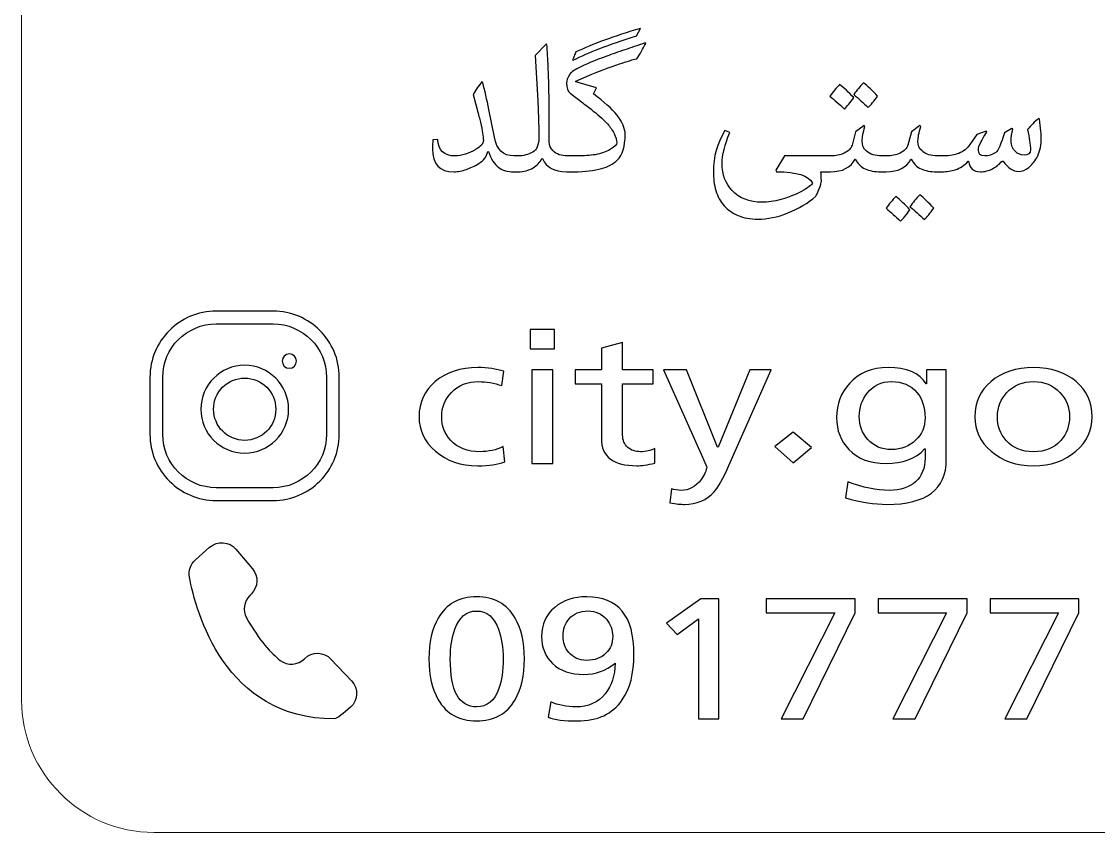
# Model space of a CAD drawing. Header units: millimetres. Extents: x -25.1 to 24.9, y -25.1 to 24.9.
# Drawn here: x -25.09 to 5.41, y -25.13 to -2.17 of the extents above; entities that cross this region are included whole.
import ezdxf

# ---------------------------------------------------------------- set-up
doc = ezdxf.new("R2010")
doc.units = ezdxf.units.MM
doc.header["$MEASUREMENT"] = 0
doc.layers.add('Layer 1', color=7, linetype='Continuous')

msp = doc.modelspace()

# ---------------------------------------------------------------- linework, layer by layer
at = {"layer": 'Layer 1', "color": 250, "lineweight": 18}
msp.add_open_spline([(-21.3408, 24.8714), (-21.3408, 24.8714), (21.1592, 24.8714), (21.1592, 24.8714), (23.2246, 24.8714), (24.9092, 23.1868), (24.9092, 21.1214), (24.9092, 21.1214), (24.9092, -21.3786), (24.9092, -21.3786), (24.9092, -23.444), (23.2246, -25.1286), (21.1592, -25.1286), (21.1592, -25.1286), (-21.3408, -25.1286), (-21.3408, -25.1286), (-23.4062, -25.1286), (-25.0908, -23.444), (-25.0908, -21.3786), (-25.0908, -21.3786), (-25.0908, 21.1214), (-25.0908, 21.1214), (-25.0908, 23.1868), (-23.4062, 24.8714), (-21.3408, 24.8714)], degree=3, knots=[0, 0, 0, 0, 0.125, 0.125, 0.125, 0.25, 0.25, 0.25, 0.375, 0.375, 0.375, 0.5, 0.5, 0.5, 0.625, 0.625, 0.625, 0.75, 0.75, 0.75, 0.875, 0.875, 0.875, 1, 1, 1, 1], dxfattribs=at)
at = {"layer": 'Layer 1', "color": 250}
for points, knots in [([(-9.4826, -3.255), (-9.4802, -3.2457), (-9.4764, -3.2362), (-9.4721, -3.2269), (-9.4721, -3.2269), (-9.4508, -3.1744), (-9.4508, -3.1744), (-9.4489, -3.1629), (-9.4452, -3.1531), (-9.4404, -3.1464), (-9.4239, -3.1019), (-9.4076, -3.0634), (-9.3912, -3.0305), (-8.9197, -2.8065), (-8.3112, -2.5831), (-7.5659, -2.3615), (-7.5659, -2.3615), (-7.5591, -2.3682), (-7.5591, -2.3682), (-7.5591, -2.3682), (-7.6782, -2.5751), (-7.6782, -2.5751), (-8.0847, -2.7062), (-8.4229, -2.8229), (-8.6943, -2.9255), (-8.9931, -3.0377), (-9.2501, -3.1496), (-9.4649, -3.2622), (-9.4649, -3.2622), (-9.4826, -3.255), (-9.4826, -3.255)], [0, 0, 0, 0, 0.1, 0.1, 0.1, 0.2, 0.2, 0.2, 0.3, 0.3, 0.3, 0.4, 0.4, 0.4, 0.5, 0.5, 0.5, 0.6, 0.6, 0.6, 0.7, 0.7, 0.7, 0.8, 0.8, 0.8, 0.9, 0.9, 0.9, 1, 1, 1, 1]), ([(-7.4119, -2.7889), (-7.4561, -2.8705), (-7.4957, -2.9419), (-7.5311, -3.0025), (-7.5754, -3.0817), (-7.6201, -3.1544), (-7.6641, -3.2197), (-7.8486, -3.2667), (-8.0369, -3.324), (-8.2282, -3.3917), (-8.5951, -3.52), (-8.9839, -3.6742), (-9.3947, -3.854), (-9.3947, -3.854), (-9.3947, -3.8789), (-9.3947, -3.8789), (-9.3947, -3.8789), (-8.8098, -4.0431), (-8.8098, -4.0431), (-8.8098, -4.0431), (-8.8939, -4.2151), (-8.8939, -4.2151), (-8.5926, -4.4392), (-8.3709, -4.6389), (-8.2282, -4.8141), (-8.0738, -5.0077), (-7.9968, -5.1937), (-7.9968, -5.3709), (-7.9968, -5.7025), (-8.0706, -5.9445), (-8.2177, -6.0965), (-8.3368, -6.2016), (-8.4864, -6.2797), (-8.6659, -6.331), (-8.8719, -6.3919), (-9.1298, -6.422), (-9.4404, -6.422), (-9.4404, -6.422), (-9.5807, -6.422), (-9.5807, -6.422), (-9.5807, -6.422), (-9.5808, -6.422), (-9.5808, -6.422), (-9.5808, -6.422), (-9.5808, -6.4221), (-9.5808, -6.4221), (-9.5808, -6.4221), (-9.6542, -6.4221), (-9.6542, -6.4221), (-10.0022, -6.4221), (-10.2302, -6.2986), (-10.3377, -6.0505), (-10.3377, -6.0505), (-10.3513, -6.0505), (-10.3513, -6.0505), (-10.4099, -6.1582), (-10.4939, -6.2449), (-10.6039, -6.3102), (-10.7253, -6.3847), (-10.8664, -6.4221), (-11.0277, -6.4221), (-11.0277, -6.4221), (-11.0873, -6.4221), (-11.0873, -6.4221), (-11.0873, -6.4221), (-11.0913, -6.4221), (-11.0913, -6.4221), (-11.0913, -6.4221), (-11.1538, -6.4221), (-11.1538, -6.4221), (-11.3242, -6.4221), (-11.4657, -6.3812), (-11.5779, -6.2995), (-11.7063, -6.2085), (-11.8032, -6.059), (-11.8686, -5.8509), (-11.8686, -5.8509), (-11.8863, -5.8509), (-11.8863, -5.8509), (-11.9163, -5.9912), (-12.0004, -6.1035), (-12.1384, -6.1872), (-12.2623, -6.2622), (-12.3789, -6.3184), (-12.4888, -6.3556), (-12.6127, -6.3997), (-12.7304, -6.4221), (-12.8423, -6.4221), (-13.2489, -6.4221), (-13.4521, -6.2061), (-13.4521, -5.774), (-13.4521, -5.6877), (-13.4489, -5.6011), (-13.4416, -5.5145), (-13.4416, -5.5145), (-13.3049, -5.5042), (-13.3049, -5.5042), (-13.2909, -5.8172), (-13.1262, -5.9736), (-12.8111, -5.9736), (-12.7226, -5.9736), (-12.6242, -5.9564), (-12.5168, -5.9211), (-12.4211, -5.891), (-12.3288, -5.8497), (-12.2398, -5.7984), (-12.0883, -5.7122), (-12.0121, -5.6249), (-12.0121, -5.5357), (-12.0121, -5.4284), (-12.0402, -5.2567), (-12.0963, -5.0206), (-12.1196, -4.9205), (-12.1501, -4.7986), (-12.1873, -4.6562), (-12.1873, -4.6562), (-12.3032, -4.2326), (-12.3032, -4.2326), (-12.3032, -4.2326), (-12.1837, -4.0466), (-12.1837, -4.0466), (-12.1372, -3.9764), (-12.0939, -3.9182), (-12.0542, -3.8717), (-12.0542, -3.8717), (-12.0329, -3.8857), (-12.0329, -3.8857), (-11.9724, -4.1215), (-11.9131, -4.3792), (-11.8546, -4.6599), (-11.8546, -4.6599), (-11.7002, -5.4449), (-11.7002, -5.4449), (-11.6373, -5.7971), (-11.4528, -5.9736), (-11.1466, -5.9736), (-11.1466, -5.9736), (-11.0991, -5.9736), (-11.0991, -5.9736), (-11.0991, -5.9736), (-11.0952, -5.9736), (-11.0952, -5.9736), (-11.0952, -5.9736), (-11.0873, -5.9735), (-11.0873, -5.9735), (-11.0873, -5.9735), (-11.0172, -5.9735), (-11.0172, -5.9735), (-10.8793, -5.9735), (-10.7438, -5.9374), (-10.6107, -5.8649), (-10.4989, -5.8019), (-10.4427, -5.662), (-10.4427, -5.4447), (-10.4427, -5.2744), (-10.4452, -5.1012), (-10.4496, -4.9264), (-10.4496, -4.9264), (-10.4672, -4.4112), (-10.4672, -4.4112), (-10.4672, -4.4112), (-10.5441, -3.1284), (-10.5441, -3.1284), (-10.5441, -3.1284), (-10.2323, -2.8134), (-10.2323, -2.8134), (-10.2323, -2.8134), (-10.2151, -2.8205), (-10.2151, -2.8205), (-10.1986, -3.019), (-10.1858, -3.2279), (-10.1762, -3.4475), (-10.1669, -3.6484), (-10.1602, -3.8669), (-10.1552, -4.1026), (-10.1504, -4.3086), (-10.1473, -4.5431), (-10.1449, -4.8069), (-10.1449, -4.8069), (-10.1449, -5.5742), (-10.1449, -5.5742), (-10.1449, -5.6749), (-10.1084, -5.7615), (-10.0363, -5.8331), (-9.9452, -5.927), (-9.8086, -5.9735), (-9.6262, -5.9735), (-9.6262, -5.9735), (-9.5924, -5.9735), (-9.5924, -5.9735), (-9.5924, -5.9735), (-9.5886, -5.9735), (-9.5886, -5.9735), (-9.5886, -5.9735), (-9.5807, -5.9734), (-9.5807, -5.9734), (-9.5807, -5.9734), (-9.3599, -5.9734), (-9.3599, -5.9734), (-9.1566, -5.9734), (-8.9851, -5.9622), (-8.8447, -5.9385), (-8.6743, -5.908), (-8.5339, -5.8592), (-8.4242, -5.7915), (-8.2959, -5.712), (-8.2317, -5.6491), (-8.2317, -5.6022), (-8.2317, -5.5276), (-8.2574, -5.4399), (-8.3088, -5.3396), (-8.3577, -5.2462), (-8.4211, -5.1549), (-8.4979, -5.0666), (-8.5798, -4.9752), (-8.7128, -4.8537), (-8.8977, -4.7017), (-8.9794, -4.6365), (-9.0784, -4.5595), (-9.1952, -4.4705), (-9.1952, -4.4705), (-9.5527, -4.2006), (-9.5527, -4.2006), (-9.6204, -4.1494), (-9.6541, -4.05), (-9.6541, -3.9029), (-9.6541, -3.8447), (-9.6273, -3.7697), (-9.5736, -3.6792), (-9.5478, -3.6202), (-9.4604, -3.5525), (-9.3109, -3.4755), (-9.1217, -3.3801), (-8.8564, -3.2702), (-8.5156, -3.1464), (-8.3661, -3.0927), (-8.1957, -3.033), (-8.0041, -2.9676), (-7.8404, -2.9119), (-7.6477, -2.8474), (-7.4261, -2.7752), (-7.4261, -2.7752), (-7.4119, -2.7889), (-7.4119, -2.7889)], [0, 0, 0, 0, 0.0123457, 0.0123457, 0.0123457, 0.0246914, 0.0246914, 0.0246914, 0.037037, 0.037037, 0.037037, 0.0493827, 0.0493827, 0.0493827, 0.0617284, 0.0617284, 0.0617284, 0.0740741, 0.0740741, 0.0740741, 0.0864198, 0.0864198, 0.0864198, 0.0987654, 0.0987654, 0.0987654, 0.1111111, 0.1111111, 0.1111111, 0.1234568, 0.1234568, 0.1234568, 0.1358025, 0.1358025, 0.1358025, 0.1481481, 0.1481481, 0.1481481, 0.1604938, 0.1604938, 0.1604938, 0.1728395, 0.1728395, 0.1728395, 0.1851852, 0.1851852, 0.1851852, 0.1975309, 0.1975309, 0.1975309, 0.2098765, 0.2098765, 0.2098765, 0.2222222, 0.2222222, 0.2222222, 0.2345679, 0.2345679, 0.2345679, 0.2469136, 0.2469136, 0.2469136, 0.2592593, 0.2592593, 0.2592593, 0.2716049, 0.2716049, 0.2716049, 0.2839506, 0.2839506, 0.2839506, 0.2962963, 0.2962963, 0.2962963, 0.308642, 0.308642, 0.308642, 0.3209877, 0.3209877, 0.3209877, 0.3333333, 0.3333333, 0.3333333, 0.345679, 0.345679, 0.345679, 0.3580247, 0.3580247, 0.3580247, 0.3703704, 0.3703704, 0.3703704, 0.382716, 0.382716, 0.382716, 0.3950617, 0.3950617, 0.3950617, 0.4074074, 0.4074074, 0.4074074, 0.4197531, 0.4197531, 0.4197531, 0.4320988, 0.4320988, 0.4320988, 0.4444444, 0.4444444, 0.4444444, 0.4567901, 0.4567901, 0.4567901, 0.4691358, 0.4691358, 0.4691358, 0.4814815, 0.4814815, 0.4814815, 0.4938272, 0.4938272, 0.4938272, 0.5061728, 0.5061728, 0.5061728, 0.5185185, 0.5185185, 0.5185185, 0.5308642, 0.5308642, 0.5308642, 0.5432099, 0.5432099, 0.5432099, 0.5555556, 0.5555556, 0.5555556, 0.5679012, 0.5679012, 0.5679012, 0.5802469, 0.5802469, 0.5802469, 0.5925926, 0.5925926, 0.5925926, 0.6049383, 0.6049383, 0.6049383, 0.617284, 0.617284, 0.617284, 0.6296296, 0.6296296, 0.6296296, 0.6419753, 0.6419753, 0.6419753, 0.654321, 0.654321, 0.654321, 0.6666667, 0.6666667, 0.6666667, 0.6790123, 0.6790123, 0.6790123, 0.691358, 0.691358, 0.691358, 0.7037037, 0.7037037, 0.7037037, 0.7160494, 0.7160494, 0.7160494, 0.7283951, 0.7283951, 0.7283951, 0.7407407, 0.7407407, 0.7407407, 0.7530864, 0.7530864, 0.7530864, 0.7654321, 0.7654321, 0.7654321, 0.7777778, 0.7777778, 0.7777778, 0.7901235, 0.7901235, 0.7901235, 0.8024691, 0.8024691, 0.8024691, 0.8148148, 0.8148148, 0.8148148, 0.8271605, 0.8271605, 0.8271605, 0.8395062, 0.8395062, 0.8395062, 0.8518519, 0.8518519, 0.8518519, 0.8641975, 0.8641975, 0.8641975, 0.8765432, 0.8765432, 0.8765432, 0.8888889, 0.8888889, 0.8888889, 0.9012346, 0.9012346, 0.9012346, 0.9135802, 0.9135802, 0.9135802, 0.9259259, 0.9259259, 0.9259259, 0.9382716, 0.9382716, 0.9382716, 0.9506173, 0.9506173, 0.9506173, 0.962963, 0.962963, 0.962963, 0.9753086, 0.9753086, 0.9753086, 0.9876543, 0.9876543, 0.9876543, 1, 1, 1, 1]), ([(-1.7882, -4.6459), (-1.9262, -4.5152), (-2.0628, -4.3932), (-2.1979, -4.2815), (-2.1117, -4.16), (-2.0196, -4.049), (-1.9214, -3.9487), (-1.7976, -4.0466), (-1.6643, -4.1716), (-1.5216, -4.3235), (-1.6223, -4.4659), (-1.7113, -4.5737), (-1.7882, -4.6459)], [0, 0, 0, 0, 0.25, 0.25, 0.25, 0.5, 0.5, 0.5, 0.75, 0.75, 0.75, 1, 1, 1, 1]), ([(-1.1119, -4.6002), (-1.2499, -4.4694), (-1.3866, -4.348), (-1.5216, -4.2361), (-1.4354, -4.1142), (-1.3433, -4.0036), (-1.2451, -3.903), (-1.1212, -4.0012), (-0.9881, -4.1259), (-0.8453, -4.2779), (-0.9461, -4.4205), (-1.0351, -4.5276), (-1.1119, -4.6002)], [0, 0, 0, 0, 0.25, 0.25, 0.25, 0.5, 0.5, 0.5, 0.75, 0.75, 0.75, 1, 1, 1, 1]), ([(3.7337, -4.9227), (3.7525, -5.0466), (3.7678, -5.1645), (3.7795, -5.2767), (3.7866, -5.3745), (3.7898, -5.4647), (3.7898, -5.5466), (3.7898, -5.6211), (3.7771, -5.7049), (3.7513, -5.7987), (3.7277, -5.8829), (3.6988, -5.9586), (3.6636, -6.0264), (3.5935, -6.143), (3.5165, -6.2352), (3.4326, -6.303), (3.3392, -6.3755), (3.2431, -6.4116), (3.1452, -6.4116), (2.991, -6.4116), (2.845, -6.315), (2.7071, -6.1205), (2.7071, -6.1205), (2.679, -6.1205), (2.679, -6.1205), (2.5928, -6.2144), (2.503, -6.2854), (2.4092, -6.3342), (2.3022, -6.3929), (2.1875, -6.422), (2.0661, -6.422), (1.8628, -6.422), (1.751, -6.3226), (1.7297, -6.1242), (1.7297, -6.1242), (1.7157, -6.1242), (1.7157, -6.1242), (1.6178, -6.2365), (1.4963, -6.3174), (1.3517, -6.3664), (1.2413, -6.4031), (1.1143, -6.422), (0.9692, -6.422), (0.9692, -6.422), (0.9098, -6.422), (0.9098, -6.422), (0.9098, -6.422), (0.9098, -6.4221), (0.9098, -6.4221), (0.9098, -6.4221), (0.8293, -6.4221), (0.8293, -6.4221), (0.6493, -6.4221), (0.5013, -6.3954), (0.3843, -6.3416), (0.2556, -6.283), (0.1635, -6.1909), (0.1077, -6.0645), (0.1077, -6.0645), (0.0936, -6.0645), (0.0936, -6.0645), (-0.0282, -6.3031), (-0.2603, -6.4221), (-0.6039, -6.4221), (-0.6039, -6.4221), (-0.6704, -6.4221), (-0.6704, -6.4221), (-0.6704, -6.4221), (-0.6706, -6.4221), (-0.6706, -6.4221), (-0.6706, -6.4221), (-0.6744, -6.4221), (-0.6744, -6.4221), (-0.6744, -6.4221), (-0.7512, -6.4221), (-0.7512, -6.4221), (-0.9307, -6.4221), (-1.0791, -6.3954), (-1.1957, -6.3416), (-1.3244, -6.283), (-1.4166, -6.1909), (-1.4727, -6.0645), (-1.4727, -6.0645), (-1.4867, -6.0645), (-1.4867, -6.0645), (-1.6082, -6.3031), (-1.8408, -6.4221), (-2.1839, -6.4221), (-2.1839, -6.4221), (-2.2504, -6.4221), (-2.2504, -6.4221), (-2.2504, -6.4221), (-2.2506, -6.4221), (-2.2506, -6.4221), (-2.2506, -6.4221), (-2.2544, -6.4221), (-2.2544, -6.4221), (-2.2544, -6.4221), (-2.4539, -6.4221), (-2.4539, -6.4221), (-2.4442, -6.5087), (-2.4398, -6.5925), (-2.4398, -6.6742), (-2.4398, -6.726), (-2.4607, -6.8037), (-2.5027, -6.9092), (-2.5356, -6.9957), (-2.5673, -7.0635), (-2.5973, -7.1124), (-2.8194, -7.3109), (-3.0832, -7.4696), (-3.3891, -7.5886), (-3.6857, -7.7054), (-3.9659, -7.7642), (-4.2302, -7.7642), (-4.4451, -7.7642), (-4.6366, -7.729), (-4.8046, -7.6589), (-4.9564, -7.5935), (-5.0861, -7.502), (-5.1934, -7.3855), (-5.2989, -7.2667), (-5.3771, -7.1229), (-5.4284, -6.9544), (-5.4749, -6.7961), (-5.4986, -6.6137), (-5.4986, -6.408), (-5.4986, -6.0087), (-5.3887, -5.6235), (-5.1689, -5.2519), (-5.1689, -5.2519), (-5.0359, -5.3117), (-5.0359, -5.3117), (-5.1782, -5.6572), (-5.2496, -5.9502), (-5.2496, -6.1907), (-5.2496, -6.5039), (-5.1562, -6.7584), (-4.9693, -6.9544), (-4.7569, -7.1742), (-4.4743, -7.2844), (-4.1214, -7.2844), (-3.7872, -7.2844), (-3.4148, -7.1837), (-3.0039, -6.983), (-2.8171, -6.8775), (-2.7119, -6.7974), (-2.6883, -6.7407), (-2.7914, -6.5282), (-3.1313, -6.4221), (-3.7082, -6.4221), (-3.7082, -6.4221), (-3.7289, -6.3731), (-3.7289, -6.3731), (-3.7289, -6.3731), (-3.4873, -5.9735), (-3.4873, -5.9735), (-3.4873, -5.9735), (-2.2506, -5.9735), (-2.2506, -5.9735), (-2.2506, -5.9735), (-2.2506, -5.9736), (-2.2506, -5.9736), (-2.2506, -5.9736), (-2.2504, -5.9736), (-2.2504, -5.9736), (-2.2504, -5.9736), (-2.1736, -5.9736), (-2.1736, -5.9736), (-2.0312, -5.9736), (-1.9037, -5.9467), (-1.7914, -5.8934), (-1.6703, -5.8369), (-1.5966, -5.7611), (-1.5709, -5.6654), (-1.5709, -5.6654), (-1.4696, -5.2869), (-1.4696, -5.2869), (-1.4696, -5.2869), (-1.2274, -5.1117), (-1.2274, -5.1117), (-1.2274, -5.1117), (-1.2066, -5.1366), (-1.2066, -5.1366), (-1.2578, -5.3234), (-1.2836, -5.4589), (-1.2836, -5.543), (-1.2836, -5.6761), (-1.2451, -5.7727), (-1.1681, -5.8332), (-1.0534, -5.927), (-0.9087, -5.9736), (-0.7336, -5.9736), (-0.7336, -5.9736), (-0.6743, -5.9736), (-0.6743, -5.9736), (-0.6743, -5.9736), (-0.6706, -5.9736), (-0.6706, -5.9736), (-0.6706, -5.9736), (-0.6704, -5.9736), (-0.6704, -5.9736), (-0.6704, -5.9736), (-0.5931, -5.9736), (-0.5931, -5.9736), (-0.4508, -5.9736), (-0.3233, -5.9467), (-0.2114, -5.8934), (-0.0901, -5.8369), (-0.0163, -5.7615), (0.0095, -5.6654), (0.0095, -5.6654), (0.111, -5.2869), (0.111, -5.2869), (0.111, -5.2869), (0.3531, -5.1117), (0.3531, -5.1117), (0.3531, -5.1117), (0.3738, -5.1366), (0.3738, -5.1366), (0.3222, -5.3234), (0.2965, -5.4589), (0.2965, -5.543), (0.2965, -5.6761), (0.3353, -5.7727), (0.4123, -5.8332), (0.5266, -5.927), (0.6713, -5.9736), (0.8465, -5.9736), (0.8465, -5.9736), (0.8981, -5.9736), (0.8981, -5.9736), (0.8981, -5.9736), (0.902, -5.9736), (0.902, -5.9736), (0.902, -5.9736), (0.9098, -5.9735), (0.9098, -5.9735), (0.9098, -5.9735), (1.029, -5.9735), (1.029, -5.9735), (1.1973, -5.9715), (1.3397, -5.947), (1.4562, -5.9001), (1.585, -5.8464), (1.6887, -5.7626), (1.7686, -5.648), (1.7686, -5.648), (1.9611, -5.3709), (1.9611, -5.3709), (1.9611, -5.3709), (2.2308, -5.2767), (2.2308, -5.2767), (2.2308, -5.2767), (2.2448, -5.294), (2.2448, -5.294), (2.1655, -5.4199), (2.1082, -5.5192), (2.0728, -5.5917), (2.0287, -5.6807), (2.0062, -5.7497), (2.0062, -5.7987), (2.0062, -5.9154), (2.0673, -5.9735), (2.1887, -5.9735), (2.301, -5.9735), (2.4048, -5.9397), (2.5006, -5.872), (2.5708, -5.8182), (2.6537, -5.6327), (2.7491, -5.3152), (2.7491, -5.3152), (2.9592, -5.1926), (2.9592, -5.1926), (2.9592, -5.1926), (2.9805, -5.2066), (2.9805, -5.2066), (2.9503, -5.328), (2.9351, -5.4422), (2.9351, -5.5497), (2.9351, -5.6736), (2.9745, -5.7739), (3.0542, -5.8507), (3.124, -5.9185), (3.2061, -5.9526), (3.2996, -5.9526), (3.4235, -5.9526), (3.4851, -5.9001), (3.4851, -5.7951), (3.4851, -5.7321), (3.4756, -5.6455), (3.4571, -5.5356), (3.4426, -5.4491), (3.4235, -5.3469), (3.3973, -5.2274), (3.4956, -5.1107), (3.6006, -5.0054), (3.7128, -4.9124), (3.7128, -4.9124), (3.7337, -4.9227), (3.7337, -4.9227)], [0, 0, 0, 0, 0.01, 0.01, 0.01, 0.02, 0.02, 0.02, 0.03, 0.03, 0.03, 0.04, 0.04, 0.04, 0.05, 0.05, 0.05, 0.06, 0.06, 0.06, 0.07, 0.07, 0.07, 0.08, 0.08, 0.08, 0.09, 0.09, 0.09, 0.1, 0.1, 0.1, 0.11, 0.11, 0.11, 0.12, 0.12, 0.12, 0.13, 0.13, 0.13, 0.14, 0.14, 0.14, 0.15, 0.15, 0.15, 0.16, 0.16, 0.16, 0.17, 0.17, 0.17, 0.18, 0.18, 0.18, 0.19, 0.19, 0.19, 0.2, 0.2, 0.2, 0.21, 0.21, 0.21, 0.22, 0.22, 0.22, 0.23, 0.23, 0.23, 0.24, 0.24, 0.24, 0.25, 0.25, 0.25, 0.26, 0.26, 0.26, 0.27, 0.27, 0.27, 0.28, 0.28, 0.28, 0.29, 0.29, 0.29, 0.3, 0.3, 0.3, 0.31, 0.31, 0.31, 0.32, 0.32, 0.32, 0.33, 0.33, 0.33, 0.34, 0.34, 0.34, 0.35, 0.35, 0.35, 0.36, 0.36, 0.36, 0.37, 0.37, 0.37, 0.38, 0.38, 0.38, 0.39, 0.39, 0.39, 0.4, 0.4, 0.4, 0.41, 0.41, 0.41, 0.42, 0.42, 0.42, 0.43, 0.43, 0.43, 0.44, 0.44, 0.44, 0.45, 0.45, 0.45, 0.46, 0.46, 0.46, 0.47, 0.47, 0.47, 0.48, 0.48, 0.48, 0.49, 0.49, 0.49, 0.5, 0.5, 0.5, 0.51, 0.51, 0.51, 0.52, 0.52, 0.52, 0.53, 0.53, 0.53, 0.54, 0.54, 0.54, 0.55, 0.55, 0.55, 0.56, 0.56, 0.56, 0.57, 0.57, 0.57, 0.58, 0.58, 0.58, 0.59, 0.59, 0.59, 0.6, 0.6, 0.6, 0.61, 0.61, 0.61, 0.62, 0.62, 0.62, 0.63, 0.63, 0.63, 0.64, 0.64, 0.64, 0.65, 0.65, 0.65, 0.66, 0.66, 0.66, 0.67, 0.67, 0.67, 0.68, 0.68, 0.68, 0.69, 0.69, 0.69, 0.7, 0.7, 0.7, 0.71, 0.71, 0.71, 0.72, 0.72, 0.72, 0.73, 0.73, 0.73, 0.74, 0.74, 0.74, 0.75, 0.75, 0.75, 0.76, 0.76, 0.76, 0.77, 0.77, 0.77, 0.78, 0.78, 0.78, 0.79, 0.79, 0.79, 0.8, 0.8, 0.8, 0.81, 0.81, 0.81, 0.82, 0.82, 0.82, 0.83, 0.83, 0.83, 0.84, 0.84, 0.84, 0.85, 0.85, 0.85, 0.86, 0.86, 0.86, 0.87, 0.87, 0.87, 0.88, 0.88, 0.88, 0.89, 0.89, 0.89, 0.9, 0.9, 0.9, 0.91, 0.91, 0.91, 0.92, 0.92, 0.92, 0.93, 0.93, 0.93, 0.94, 0.94, 0.94, 0.95, 0.95, 0.95, 0.96, 0.96, 0.96, 0.97, 0.97, 0.97, 0.98, 0.98, 0.98, 0.99, 0.99, 0.99, 1, 1, 1, 1]), ([(-0.1974, -7.8201), (-0.3353, -7.6869), (-0.4721, -7.5655), (-0.6071, -7.4556), (-0.5209, -7.3342), (-0.4288, -7.2231), (-0.3304, -7.123), (-0.2066, -7.2182), (-0.0736, -7.3439), (0.0692, -7.4977), (-0.0314, -7.6401), (-0.1204, -7.748), (-0.1974, -7.8201)], [0, 0, 0, 0, 0.25, 0.25, 0.25, 0.5, 0.5, 0.5, 0.75, 0.75, 0.75, 1, 1, 1, 1]), ([(0.4788, -7.7747), (0.3411, -7.6412), (0.2043, -7.5197), (0.0692, -7.4104), (0.1553, -7.2885), (0.2476, -7.1779), (0.3458, -7.0776), (0.4697, -7.173), (0.6027, -7.298), (0.7451, -7.452), (0.6445, -7.5947), (0.556, -7.7021), (0.4788, -7.7747)], [0, 0, 0, 0, 0.25, 0.25, 0.25, 0.5, 0.5, 0.5, 0.75, 0.75, 0.75, 1, 1, 1, 1]), ([(-17.9662, -15.7299), (-17.9662, -15.7299), (-19.5784, -15.7299), (-19.5784, -15.7299), (-20.0961, -15.7299), (-20.5649, -15.5197), (-20.9042, -15.1805), (-21.2434, -14.8412), (-21.4536, -14.3724), (-21.4536, -13.8547), (-21.4536, -13.8547), (-21.4536, -12.2424), (-21.4536, -12.2424), (-21.4536, -11.7249), (-21.2434, -11.2561), (-20.9042, -10.9169), (-20.5649, -10.5776), (-20.0959, -10.3676), (-19.5784, -10.3676), (-19.5784, -10.3676), (-17.9662, -10.3676), (-17.9662, -10.3676), (-17.4486, -10.3676), (-16.9798, -10.5776), (-16.6406, -10.9169), (-16.3014, -11.2566), (-16.0913, -11.7254), (-16.0913, -12.2424), (-16.0913, -12.2424), (-16.0913, -13.8547), (-16.0913, -13.8547), (-16.0913, -14.3719), (-16.3013, -14.8406), (-16.6406, -15.18), (-16.9798, -15.5199), (-17.4486, -15.7299), (-17.9662, -15.7299)], [0, 0, 0, 0, 0.0833333, 0.0833333, 0.0833333, 0.1666667, 0.1666667, 0.1666667, 0.25, 0.25, 0.25, 0.3333333, 0.3333333, 0.3333333, 0.4166667, 0.4166667, 0.4166667, 0.5, 0.5, 0.5, 0.5833333, 0.5833333, 0.5833333, 0.6666667, 0.6666667, 0.6666667, 0.75, 0.75, 0.75, 0.8333333, 0.8333333, 0.8333333, 0.9166667, 0.9166667, 0.9166667, 1, 1, 1, 1]), ([(-19.5784, -15.3686), (-19.5784, -15.3686), (-17.9662, -15.3686), (-17.9662, -15.3686), (-17.5482, -15.3686), (-17.1696, -15.1991), (-16.8958, -14.9254), (-16.6219, -14.6519), (-16.4526, -14.2731), (-16.4526, -13.8547), (-16.4526, -13.8547), (-16.4526, -12.2424), (-16.4526, -12.2424), (-16.4526, -11.8239), (-16.6218, -11.4454), (-16.8952, -11.1721), (-17.1696, -10.8984), (-17.5482, -10.7289), (-17.9662, -10.7289), (-17.9662, -10.7289), (-19.5784, -10.7289), (-19.5784, -10.7289), (-19.9966, -10.7289), (-20.3752, -10.8984), (-20.6489, -11.1721), (-20.9227, -11.4459), (-21.0923, -11.8245), (-21.0923, -12.2424), (-21.0923, -12.2424), (-21.0923, -13.8547), (-21.0923, -13.8547), (-21.0923, -14.2727), (-20.9227, -14.6515), (-20.6489, -14.9252), (-20.3752, -15.199), (-19.9964, -15.3686), (-19.5784, -15.3686)], [0, 0, 0, 0, 0.0833333, 0.0833333, 0.0833333, 0.1666667, 0.1666667, 0.1666667, 0.25, 0.25, 0.25, 0.3333333, 0.3333333, 0.3333333, 0.4166667, 0.4166667, 0.4166667, 0.5, 0.5, 0.5, 0.5833333, 0.5833333, 0.5833333, 0.6666667, 0.6666667, 0.6666667, 0.75, 0.75, 0.75, 0.8333333, 0.8333333, 0.8333333, 0.9166667, 0.9166667, 0.9166667, 1, 1, 1, 1]), ([(-10.0005, -11.4361), (-10.0005, -11.4361), (-10.6823, -11.4361), (-10.6823, -11.4361), (-10.6823, -11.4361), (-10.6823, -10.8858), (-10.6823, -10.8858), (-10.6823, -10.8858), (-10.0005, -10.8858), (-10.0005, -10.8858), (-10.0005, -10.8858), (-10.0005, -11.4361), (-10.0005, -11.4361)], [0, 0, 0, 0, 0.25, 0.25, 0.25, 0.5, 0.5, 0.5, 0.75, 0.75, 0.75, 1, 1, 1, 1]), ([(-7.2006, -12.4256), (-7.2006, -12.4256), (-8.0681, -12.4256), (-8.0681, -12.4256), (-8.0681, -12.4256), (-8.0681, -13.8768), (-8.0681, -13.8768), (-8.0681, -14.0231), (-8.0184, -14.1402), (-7.9185, -14.2276), (-7.8243, -14.3081), (-7.706, -14.3487), (-7.5638, -14.3487), (-7.4078, -14.3487), (-7.2703, -14.3183), (-7.1521, -14.2569), (-7.1521, -14.2569), (-7.1521, -14.673), (-7.1521, -14.673), (-7.3698, -14.7214), (-7.5409, -14.7452), (-7.6644, -14.7452), (-8.3342, -14.7452), (-8.669, -14.4886), (-8.669, -13.9751), (-8.669, -13.9751), (-8.669, -12.4256), (-8.669, -12.4256), (-8.669, -12.4256), (-9.4071, -12.4256), (-9.4071, -12.4256), (-9.4071, -12.4256), (-9.4071, -12.0292), (-9.4071, -12.0292), (-9.4071, -12.0292), (-8.669, -12.0292), (-8.669, -12.0292), (-8.669, -12.0292), (-8.669, -11.4162), (-8.669, -11.4162), (-8.669, -11.4162), (-8.0681, -11.2595), (-8.0681, -11.2595), (-8.0681, -11.2595), (-8.0681, -12.0292), (-8.0681, -12.0292), (-8.0681, -12.0292), (-7.2006, -12.0292), (-7.2006, -12.0292), (-7.2006, -12.0292), (-7.2006, -12.4256), (-7.2006, -12.4256)], [0, 0, 0, 0, 0.0588235, 0.0588235, 0.0588235, 0.1176471, 0.1176471, 0.1176471, 0.1764706, 0.1764706, 0.1764706, 0.2352941, 0.2352941, 0.2352941, 0.2941176, 0.2941176, 0.2941176, 0.3529412, 0.3529412, 0.3529412, 0.4117647, 0.4117647, 0.4117647, 0.4705882, 0.4705882, 0.4705882, 0.5294118, 0.5294118, 0.5294118, 0.5882353, 0.5882353, 0.5882353, 0.6470588, 0.6470588, 0.6470588, 0.7058824, 0.7058824, 0.7058824, 0.7647059, 0.7647059, 0.7647059, 0.8235294, 0.8235294, 0.8235294, 0.8823529, 0.8823529, 0.8823529, 0.9411765, 0.9411765, 0.9411765, 1, 1, 1, 1]), ([(-17.3039, -11.7829), (-17.3039, -11.8942), (-17.3944, -11.9852), (-17.5064, -11.9852), (-17.6182, -11.9852), (-17.7088, -11.8942), (-17.7088, -11.7829), (-17.7088, -11.6709), (-17.6182, -11.58), (-17.5064, -11.58), (-17.3944, -11.58), (-17.3039, -11.6709), (-17.3039, -11.7829)], [0, 0, 0, 0, 0.25, 0.25, 0.25, 0.5, 0.5, 0.5, 0.75, 0.75, 0.75, 1, 1, 1, 1]), ([(-17.5281, -13.1444), (-17.5281, -13.4869), (-17.6673, -13.7977), (-17.8926, -14.0227), (-18.1173, -14.2482), (-18.4282, -14.3874), (-18.7711, -14.3874), (-19.1143, -14.3874), (-19.4251, -14.2481), (-19.6499, -14.0232), (-19.8748, -13.7984), (-20.0141, -13.4876), (-20.0141, -13.1444), (-20.0141, -12.8019), (-19.8747, -12.491), (-19.6493, -12.2659), (-19.4244, -12.0411), (-19.1137, -11.9019), (-18.7711, -11.9019), (-18.4282, -11.9019), (-18.1172, -12.0411), (-17.8923, -12.266), (-17.6674, -12.4914), (-17.5281, -12.8021), (-17.5281, -13.1444)], [0, 0, 0, 0, 0.125, 0.125, 0.125, 0.25, 0.25, 0.25, 0.375, 0.375, 0.375, 0.5, 0.5, 0.5, 0.625, 0.625, 0.625, 0.75, 0.75, 0.75, 0.875, 0.875, 0.875, 1, 1, 1, 1]), ([(-11.4889, -12.478), (-11.7094, -12.4019), (-11.9275, -12.3634), (-12.1424, -12.3634), (-12.4626, -12.3634), (-12.7208, -12.466), (-12.9173, -12.6713), (-13.1, -12.8589), (-13.1915, -13.0875), (-13.1915, -13.356), (-13.1915, -13.6222), (-13.1068, -13.8463), (-12.9373, -14.0275), (-12.7409, -14.2416), (-12.4626, -14.3486), (-12.1023, -14.3486), (-11.8653, -14.3486), (-11.6489, -14.2997), (-11.4528, -14.2014), (-11.4528, -14.2014), (-11.4083, -14.6372), (-11.4083, -14.6372), (-11.6048, -14.7089), (-11.8573, -14.7451), (-12.1668, -14.7451), (-12.6507, -14.7451), (-13.0516, -14.6084), (-13.3686, -14.3358), (-13.6781, -14.0692), (-13.8328, -13.7425), (-13.8328, -13.356), (-13.8328, -12.9498), (-13.6793, -12.6179), (-13.3731, -12.3602), (-13.0635, -12.098), (-12.6615, -11.9669), (-12.1668, -11.9669), (-11.8869, -11.9669), (-11.6421, -12.0022), (-11.4324, -12.0716), (-11.4324, -12.0716), (-11.4889, -12.478), (-11.4889, -12.478)], [0, 0, 0, 0, 0.0714286, 0.0714286, 0.0714286, 0.1428571, 0.1428571, 0.1428571, 0.2142857, 0.2142857, 0.2142857, 0.2857143, 0.2857143, 0.2857143, 0.3571429, 0.3571429, 0.3571429, 0.4285714, 0.4285714, 0.4285714, 0.5, 0.5, 0.5, 0.5714286, 0.5714286, 0.5714286, 0.6428571, 0.6428571, 0.6428571, 0.7142857, 0.7142857, 0.7142857, 0.7857143, 0.7857143, 0.7857143, 0.8571429, 0.8571429, 0.8571429, 0.9285714, 0.9285714, 0.9285714, 1, 1, 1, 1]), ([(-10.6418, -12.0291), (-10.6418, -12.0291), (-10.0405, -12.0291), (-10.0405, -12.0291), (-10.0405, -12.0291), (-10.0405, -14.6829), (-10.0405, -14.6829), (-10.0405, -14.6829), (-10.6418, -14.6829), (-10.6418, -14.6829), (-10.6418, -14.6829), (-10.6418, -12.0291), (-10.6418, -12.0291)], [0, 0, 0, 0, 0.25, 0.25, 0.25, 0.5, 0.5, 0.5, 0.75, 0.75, 0.75, 1, 1, 1, 1]), ([(-6.6881, -15.4005), (-6.5939, -15.4286), (-6.5013, -15.443), (-6.4099, -15.443), (-6.1809, -15.443), (-5.993, -15.3404), (-5.845, -15.1352), (-5.74, -14.9864), (-5.6875, -14.871), (-5.6875, -14.788), (-5.6875, -14.788), (-5.8045, -14.5062), (-5.8045, -14.5062), (-5.8045, -14.5062), (-6.9138, -12.0292), (-6.9138, -12.0292), (-6.9138, -12.0292), (-6.2564, -12.0292), (-6.2564, -12.0292), (-6.2564, -12.0292), (-5.3768, -14.2239), (-5.3768, -14.2239), (-5.3768, -14.2239), (-5.3608, -14.2239), (-5.3608, -14.2239), (-5.3608, -14.2239), (-4.4651, -12.0292), (-4.4651, -12.0292), (-4.4651, -12.0292), (-3.8563, -12.0292), (-3.8563, -12.0292), (-3.8563, -12.0292), (-5.062, -14.7419), (-5.062, -14.7419), (-5.2181, -15.1022), (-5.3556, -15.3493), (-5.4738, -15.4824), (-5.6863, -15.7204), (-5.9673, -15.8395), (-6.3168, -15.8395), (-6.411, -15.8395), (-6.5482, -15.8263), (-6.7285, -15.8002), (-6.7285, -15.8002), (-6.6881, -15.4005), (-6.6881, -15.4005)], [0, 0, 0, 0, 0.0666667, 0.0666667, 0.0666667, 0.1333333, 0.1333333, 0.1333333, 0.2, 0.2, 0.2, 0.2666667, 0.2666667, 0.2666667, 0.3333333, 0.3333333, 0.3333333, 0.4, 0.4, 0.4, 0.4666667, 0.4666667, 0.4666667, 0.5333333, 0.5333333, 0.5333333, 0.6, 0.6, 0.6, 0.6666667, 0.6666667, 0.6666667, 0.7333333, 0.7333333, 0.7333333, 0.8, 0.8, 0.8, 0.8666667, 0.8666667, 0.8666667, 0.9333333, 0.9333333, 0.9333333, 1, 1, 1, 1]), ([(1.0981, -14.5681), (1.0981, -15.416), (0.5372, -15.8393), (-0.5846, -15.8393), (-0.9232, -15.8393), (-1.3145, -15.7784), (-1.7583, -15.6561), (-1.7583, -15.6561), (-1.6938, -15.2039), (-1.6938, -15.2039), (-1.2636, -15.3635), (-0.8711, -15.4433), (-0.5159, -15.4433), (-0.2013, -15.4433), (0.0465, -15.3611), (0.2265, -15.1975), (0.4065, -15.0355), (0.4967, -14.8143), (0.4967, -14.532), (0.4967, -14.532), (0.4967, -14.2703), (0.4967, -14.2703), (0.4967, -14.2703), (0.4847, -14.2703), (0.4847, -14.2703), (0.2293, -14.5456), (-0.1355, -14.6828), (-0.6085, -14.6828), (-1.0551, -14.6828), (-1.4047, -14.5509), (-1.6573, -14.2863), (-1.8914, -14.0462), (-2.0084, -13.7427), (-2.0084, -13.3759), (-2.0084, -13.0022), (-1.8874, -12.6823), (-1.6457, -12.4158), (-1.3766, -12.1163), (-1.0107, -11.9668), (-0.548, -11.9668), (-0.0208, -11.9668), (0.3379, -12.12), (0.5292, -12.4258), (0.5292, -12.4258), (0.5411, -12.4258), (0.5411, -12.4258), (0.5411, -12.4258), (0.5411, -12.0289), (0.5411, -12.0289), (0.5411, -12.0289), (1.0981, -12.0289), (1.0981, -12.0289), (1.0981, -12.0289), (1.0981, -14.5681), (1.0981, -14.5681)], [0, 0, 0, 0, 0.0555556, 0.0555556, 0.0555556, 0.1111111, 0.1111111, 0.1111111, 0.1666667, 0.1666667, 0.1666667, 0.2222222, 0.2222222, 0.2222222, 0.2777778, 0.2777778, 0.2777778, 0.3333333, 0.3333333, 0.3333333, 0.3888889, 0.3888889, 0.3888889, 0.4444444, 0.4444444, 0.4444444, 0.5, 0.5, 0.5, 0.5555556, 0.5555556, 0.5555556, 0.6111111, 0.6111111, 0.6111111, 0.6666667, 0.6666667, 0.6666667, 0.7222222, 0.7222222, 0.7222222, 0.7777778, 0.7777778, 0.7777778, 0.8333333, 0.8333333, 0.8333333, 0.8888889, 0.8888889, 0.8888889, 0.9444444, 0.9444444, 0.9444444, 1, 1, 1, 1]), ([(2.3649, -12.3603), (2.6711, -12.0981), (3.0732, -11.9667), (3.5707, -11.9667), (4.0629, -11.9667), (4.4639, -12.0981), (4.7729, -12.3603), (5.0768, -12.6177), (5.2292, -12.95), (5.2292, -13.3561), (5.2292, -13.7426), (5.0757, -14.0693), (4.7693, -14.3359), (4.4518, -14.6085), (4.0526, -14.7452), (3.5707, -14.7452), (3.0868, -14.7452), (2.6859, -14.6085), (2.3684, -14.3359), (2.0594, -14.0693), (1.9047, -13.7426), (1.9047, -13.3561), (1.9047, -12.95), (2.0582, -12.6177), (2.3649, -12.3603)], [0, 0, 0, 0, 0.125, 0.125, 0.125, 0.25, 0.25, 0.25, 0.375, 0.375, 0.375, 0.5, 0.5, 0.5, 0.625, 0.625, 0.625, 0.75, 0.75, 0.75, 0.875, 0.875, 0.875, 1, 1, 1, 1]), ([(-18.1471, -13.7679), (-17.9878, -13.609), (-17.8893, -13.3884), (-17.8893, -13.1444), (-17.8893, -12.9006), (-17.9879, -12.6801), (-18.1469, -12.5212), (-18.3069, -12.3619), (-18.5276, -12.2631), (-18.7711, -12.2631), (-19.0151, -12.2631), (-19.2359, -12.3619), (-19.3953, -12.5211), (-19.5543, -12.68), (-19.6528, -12.9005), (-19.6528, -13.1444), (-19.6528, -13.3879), (-19.5541, -13.6086), (-19.3947, -13.768), (-19.2353, -13.9274), (-19.0146, -14.0261), (-18.7711, -14.0261), (-18.5276, -14.0261), (-18.3069, -13.9274), (-18.1471, -13.7679)], [0, 0, 0, 0, 0.125, 0.125, 0.125, 0.25, 0.25, 0.25, 0.375, 0.375, 0.375, 0.5, 0.5, 0.5, 0.625, 0.625, 0.625, 0.75, 0.75, 0.75, 0.875, 0.875, 0.875, 1, 1, 1, 1]), ([(0.2305, -14.0213), (0.4081, -13.8505), (0.4967, -13.6388), (0.4967, -13.3855), (0.4967, -13.0928), (0.419, -12.8535), (0.2629, -12.6679), (0.0906, -12.4646), (-0.1488, -12.3633), (-0.4555, -12.3633), (-0.7405, -12.3633), (-0.969, -12.4714), (-1.1409, -12.6876), (-1.2917, -12.8776), (-1.367, -13.0993), (-1.367, -13.3526), (-1.367, -13.6108), (-1.2852, -13.828), (-1.1209, -14.0049), (-0.9517, -14.1929), (-0.7297, -14.2863), (-0.4555, -14.2863), (-0.1784, -14.2863), (0.0501, -14.1977), (0.2305, -14.0213)], [0, 0, 0, 0, 0.125, 0.125, 0.125, 0.25, 0.25, 0.25, 0.375, 0.375, 0.375, 0.5, 0.5, 0.5, 0.625, 0.625, 0.625, 0.75, 0.75, 0.75, 0.875, 0.875, 0.875, 1, 1, 1, 1]), ([(2.7922, -14.0276), (2.9778, -14.2417), (3.2372, -14.3487), (3.5707, -14.3487), (3.8991, -14.3487), (4.1572, -14.2417), (4.3456, -14.0276), (4.5068, -13.8444), (4.5877, -13.6203), (4.5877, -13.3561), (4.5877, -13.0895), (4.4975, -12.8614), (4.3176, -12.6713), (4.1235, -12.4658), (3.8745, -12.3635), (3.5707, -12.3635), (3.2616, -12.3635), (3.0102, -12.4658), (2.8167, -12.6713), (2.6362, -12.8614), (2.5465, -13.0895), (2.5465, -13.3561), (2.5465, -13.6203), (2.6282, -13.8444), (2.7922, -14.0276)], [0, 0, 0, 0, 0.125, 0.125, 0.125, 0.25, 0.25, 0.25, 0.375, 0.375, 0.375, 0.5, 0.5, 0.5, 0.625, 0.625, 0.625, 0.75, 0.75, 0.75, 0.875, 0.875, 0.875, 1, 1, 1, 1]), ([(-3.7552, -14.2014), (-3.7552, -14.2014), (-3.2349, -13.7921), (-3.2349, -13.7921), (-3.2349, -13.7921), (-2.7185, -14.2275), (-2.7185, -14.2275), (-2.7185, -14.2275), (-3.2349, -14.66), (-3.2349, -14.66), (-3.2349, -14.66), (-3.7552, -14.2014), (-3.7552, -14.2014)], [0, 0, 0, 0, 0.25, 0.25, 0.25, 0.5, 0.5, 0.5, 0.75, 0.75, 0.75, 1, 1, 1, 1]), ([(-18.6285, -18.4201), (-18.6285, -18.4201), (-18.5827, -18.3752), (-18.5827, -18.3752), (-18.3883, -18.1836), (-18.3743, -17.8749), (-18.5499, -17.6664), (-18.5499, -17.6664), (-19.0198, -17.1096), (-19.0198, -17.1096), (-19.2085, -16.8859), (-19.5445, -16.8611), (-19.7642, -17.0546), (-19.7642, -17.0546), (-20.1675, -17.4099), (-20.1675, -17.4099), (-20.3066, -17.5326), (-20.3695, -17.7177), (-20.3355, -17.8997), (-20.1531, -18.8795), (-19.3368, -21.9138), (-16.2352, -21.9138), (-16.165, -21.9138), (-15.9655, -21.7518), (-15.7766, -21.5838), (-15.5557, -21.3867), (-15.5405, -21.0467), (-15.7445, -20.8326), (-15.7445, -20.8326), (-16.3294, -20.218), (-16.3294, -20.218), (-16.5318, -20.0055), (-16.8694, -20.0016), (-17.0767, -20.2093), (-17.2618, -20.3944), (-17.5538, -20.4156), (-17.7622, -20.2569), (-18.0131, -20.0661), (-18.3535, -19.7105), (-18.7178, -19.0499), (-18.8314, -18.8442), (-18.7957, -18.5849), (-18.6285, -18.4201)], [0, 0, 0, 0, 0.0714286, 0.0714286, 0.0714286, 0.1428571, 0.1428571, 0.1428571, 0.2142857, 0.2142857, 0.2142857, 0.2857143, 0.2857143, 0.2857143, 0.3571429, 0.3571429, 0.3571429, 0.4285714, 0.4285714, 0.4285714, 0.5, 0.5, 0.5, 0.5714286, 0.5714286, 0.5714286, 0.6428571, 0.6428571, 0.6428571, 0.7142857, 0.7142857, 0.7142857, 0.7857143, 0.7857143, 0.7857143, 0.8571429, 0.8571429, 0.8571429, 0.9285714, 0.9285714, 0.9285714, 1, 1, 1, 1]), ([(-13.2895, -19.0576), (-13.0575, -18.6571), (-12.6951, -18.457), (-12.2024, -18.457), (-11.7073, -18.457), (-11.3436, -18.6571), (-11.1116, -19.0576), (-10.9372, -19.3599), (-10.8498, -19.7447), (-10.8498, -20.2125), (-10.8498, -20.6828), (-10.9372, -21.0688), (-11.1116, -21.3711), (-11.3436, -21.7716), (-11.7073, -21.972), (-12.2024, -21.972), (-12.6951, -21.972), (-13.0575, -21.7716), (-13.2895, -21.3711), (-13.4643, -21.0688), (-13.5517, -20.6828), (-13.5517, -20.2125), (-13.5517, -19.7447), (-13.4643, -19.3599), (-13.2895, -19.0576)], [0, 0, 0, 0, 0.125, 0.125, 0.125, 0.25, 0.25, 0.25, 0.375, 0.375, 0.375, 0.5, 0.5, 0.5, 0.625, 0.625, 0.625, 0.75, 0.75, 0.75, 0.875, 0.875, 0.875, 1, 1, 1, 1]), ([(-10.0997, -21.4326), (-9.8868, -21.5268), (-9.6511, -21.5736), (-9.393, -21.5736), (-9.0414, -21.5736), (-8.7635, -21.4489), (-8.5607, -21.1996), (-8.3788, -20.9731), (-8.2853, -20.6849), (-8.2805, -20.3353), (-8.2805, -20.3353), (-8.2914, -20.3413), (-8.2914, -20.3413), (-8.5427, -20.5497), (-8.8333, -20.6544), (-9.1633, -20.6544), (-9.5365, -20.6544), (-9.8319, -20.5522), (-10.0496, -20.3477), (-10.2576, -20.1517), (-10.3619, -19.896), (-10.3619, -19.5817), (-10.3619, -19.2385), (-10.2384, -18.9635), (-9.9918, -18.757), (-9.7577, -18.5566), (-9.4551, -18.4568), (-9.0843, -18.4568), (-8.1923, -18.4568), (-7.7461, -19.0004), (-7.7461, -20.0871), (-7.7461, -20.6247), (-7.8572, -21.0537), (-8.0797, -21.3744), (-8.3523, -21.7729), (-8.7784, -21.9721), (-9.3568, -21.9721), (-9.7209, -21.9721), (-9.9935, -21.936), (-10.1751, -21.8647), (-10.1751, -21.8647), (-10.0997, -21.4326), (-10.0997, -21.4326)], [0, 0, 0, 0, 0.0714286, 0.0714286, 0.0714286, 0.1428571, 0.1428571, 0.1428571, 0.2142857, 0.2142857, 0.2142857, 0.2857143, 0.2857143, 0.2857143, 0.3571429, 0.3571429, 0.3571429, 0.4285714, 0.4285714, 0.4285714, 0.5, 0.5, 0.5, 0.5714286, 0.5714286, 0.5714286, 0.6428571, 0.6428571, 0.6428571, 0.7142857, 0.7142857, 0.7142857, 0.7857143, 0.7857143, 0.7857143, 0.8571429, 0.8571429, 0.8571429, 0.9285714, 0.9285714, 0.9285714, 1, 1, 1, 1]), ([(-5.9161, -19.0758), (-5.9161, -19.0758), (-6.5258, -19.5231), (-6.5258, -19.5231), (-6.5258, -19.5231), (-6.8273, -19.1985), (-6.8273, -19.1985), (-6.8273, -19.1985), (-5.8551, -18.515), (-5.8551, -18.515), (-5.8551, -18.515), (-5.3457, -18.515), (-5.3457, -18.515), (-5.3457, -18.515), (-5.3457, -21.9137), (-5.3457, -21.9137), (-5.3457, -21.9137), (-5.9161, -21.9137), (-5.9161, -21.9137), (-5.9161, -21.9137), (-5.9161, -19.0758), (-5.9161, -19.0758)], [0, 0, 0, 0, 0.1428571, 0.1428571, 0.1428571, 0.2857143, 0.2857143, 0.2857143, 0.4285714, 0.4285714, 0.4285714, 0.5714286, 0.5714286, 0.5714286, 0.7142857, 0.7142857, 0.7142857, 0.8571429, 0.8571429, 0.8571429, 1, 1, 1, 1]), ([(-1.4811, -18.9134), (-1.4811, -18.9134), (-2.9524, -21.9136), (-2.9524, -21.9136), (-2.9524, -21.9136), (-3.5801, -21.9136), (-3.5801, -21.9136), (-3.5801, -21.9136), (-2.0624, -18.9134), (-2.0624, -18.9134), (-2.0624, -18.9134), (-3.9999, -18.9134), (-3.9999, -18.9134), (-3.9999, -18.9134), (-3.9999, -18.5149), (-3.9999, -18.5149), (-3.9999, -18.5149), (-1.4811, -18.5149), (-1.4811, -18.5149), (-1.4811, -18.5149), (-1.4811, -18.9134), (-1.4811, -18.9134)], [0, 0, 0, 0, 0.1428571, 0.1428571, 0.1428571, 0.2857143, 0.2857143, 0.2857143, 0.4285714, 0.4285714, 0.4285714, 0.5714286, 0.5714286, 0.5714286, 0.7142857, 0.7142857, 0.7142857, 0.8571429, 0.8571429, 0.8571429, 1, 1, 1, 1]), ([(1.687, -18.9134), (1.687, -18.9134), (0.2158, -21.9136), (0.2158, -21.9136), (0.2158, -21.9136), (-0.4121, -21.9136), (-0.4121, -21.9136), (-0.4121, -21.9136), (1.1058, -18.9134), (1.1058, -18.9134), (1.1058, -18.9134), (-0.8317, -18.9134), (-0.8317, -18.9134), (-0.8317, -18.9134), (-0.8317, -18.5149), (-0.8317, -18.5149), (-0.8317, -18.5149), (1.687, -18.5149), (1.687, -18.5149), (1.687, -18.5149), (1.687, -18.9134), (1.687, -18.9134)], [0, 0, 0, 0, 0.1428571, 0.1428571, 0.1428571, 0.2857143, 0.2857143, 0.2857143, 0.4285714, 0.4285714, 0.4285714, 0.5714286, 0.5714286, 0.5714286, 0.7142857, 0.7142857, 0.7142857, 0.8571429, 0.8571429, 0.8571429, 1, 1, 1, 1]), ([(4.8553, -18.9134), (4.8553, -18.9134), (3.3841, -21.9136), (3.3841, -21.9136), (3.3841, -21.9136), (2.7564, -21.9136), (2.7564, -21.9136), (2.7564, -21.9136), (4.2741, -18.9134), (4.2741, -18.9134), (4.2741, -18.9134), (2.3366, -18.9134), (2.3366, -18.9134), (2.3366, -18.9134), (2.3366, -18.5149), (2.3366, -18.5149), (2.3366, -18.5149), (4.8553, -18.5149), (4.8553, -18.5149), (4.8553, -18.5149), (4.8553, -18.9134), (4.8553, -18.9134)], [0, 0, 0, 0, 0.1428571, 0.1428571, 0.1428571, 0.2857143, 0.2857143, 0.2857143, 0.4285714, 0.4285714, 0.4285714, 0.5714286, 0.5714286, 0.5714286, 0.7142857, 0.7142857, 0.7142857, 0.8571429, 0.8571429, 0.8571429, 1, 1, 1, 1]), ([(-12.2024, -21.5735), (-11.9033, -21.5735), (-11.6928, -21.4), (-11.571, -21.0524), (-11.4921, -20.8319), (-11.4524, -20.5521), (-11.4524, -20.2125), (-11.4524, -19.8883), (-11.4957, -19.6092), (-11.5818, -19.3763), (-11.7085, -19.0308), (-11.9153, -18.8584), (-12.2024, -18.8584), (-12.4871, -18.8584), (-12.6931, -19.0308), (-12.8198, -19.3763), (-12.9056, -19.6092), (-12.9489, -19.8883), (-12.9489, -20.2125), (-12.9489, -21.1197), (-12.6999, -21.5735), (-12.2024, -21.5735)], [0, 0, 0, 0, 0.1428571, 0.1428571, 0.1428571, 0.2857143, 0.2857143, 0.2857143, 0.4285714, 0.4285714, 0.4285714, 0.5714286, 0.5714286, 0.5714286, 0.7142857, 0.7142857, 0.7142857, 0.8571429, 0.8571429, 0.8571429, 1, 1, 1, 1]), ([(-9.5902, -20.0319), (-9.4659, -20.181), (-9.2983, -20.256), (-9.0878, -20.256), (-8.8582, -20.256), (-8.6753, -20.1894), (-8.5391, -20.0567), (-8.4124, -19.93), (-8.3486, -19.7685), (-8.3486, -19.5725), (-8.3486, -19.3925), (-8.4076, -19.2333), (-8.5247, -19.0942), (-8.6561, -18.937), (-8.8309, -18.858), (-9.0486, -18.858), (-9.2759, -18.858), (-9.4539, -18.9318), (-9.583, -19.0789), (-9.6981, -19.2096), (-9.7553, -19.3739), (-9.7553, -19.5725), (-9.7553, -19.748), (-9.7005, -19.9016), (-9.5902, -20.0319)], [0, 0, 0, 0, 0.125, 0.125, 0.125, 0.25, 0.25, 0.25, 0.375, 0.375, 0.375, 0.5, 0.5, 0.5, 0.625, 0.625, 0.625, 0.75, 0.75, 0.75, 0.875, 0.875, 0.875, 1, 1, 1, 1])]:
    msp.add_open_spline(points, degree=3, knots=knots, dxfattribs=at)

doc.saveas('drawing.dxf')
